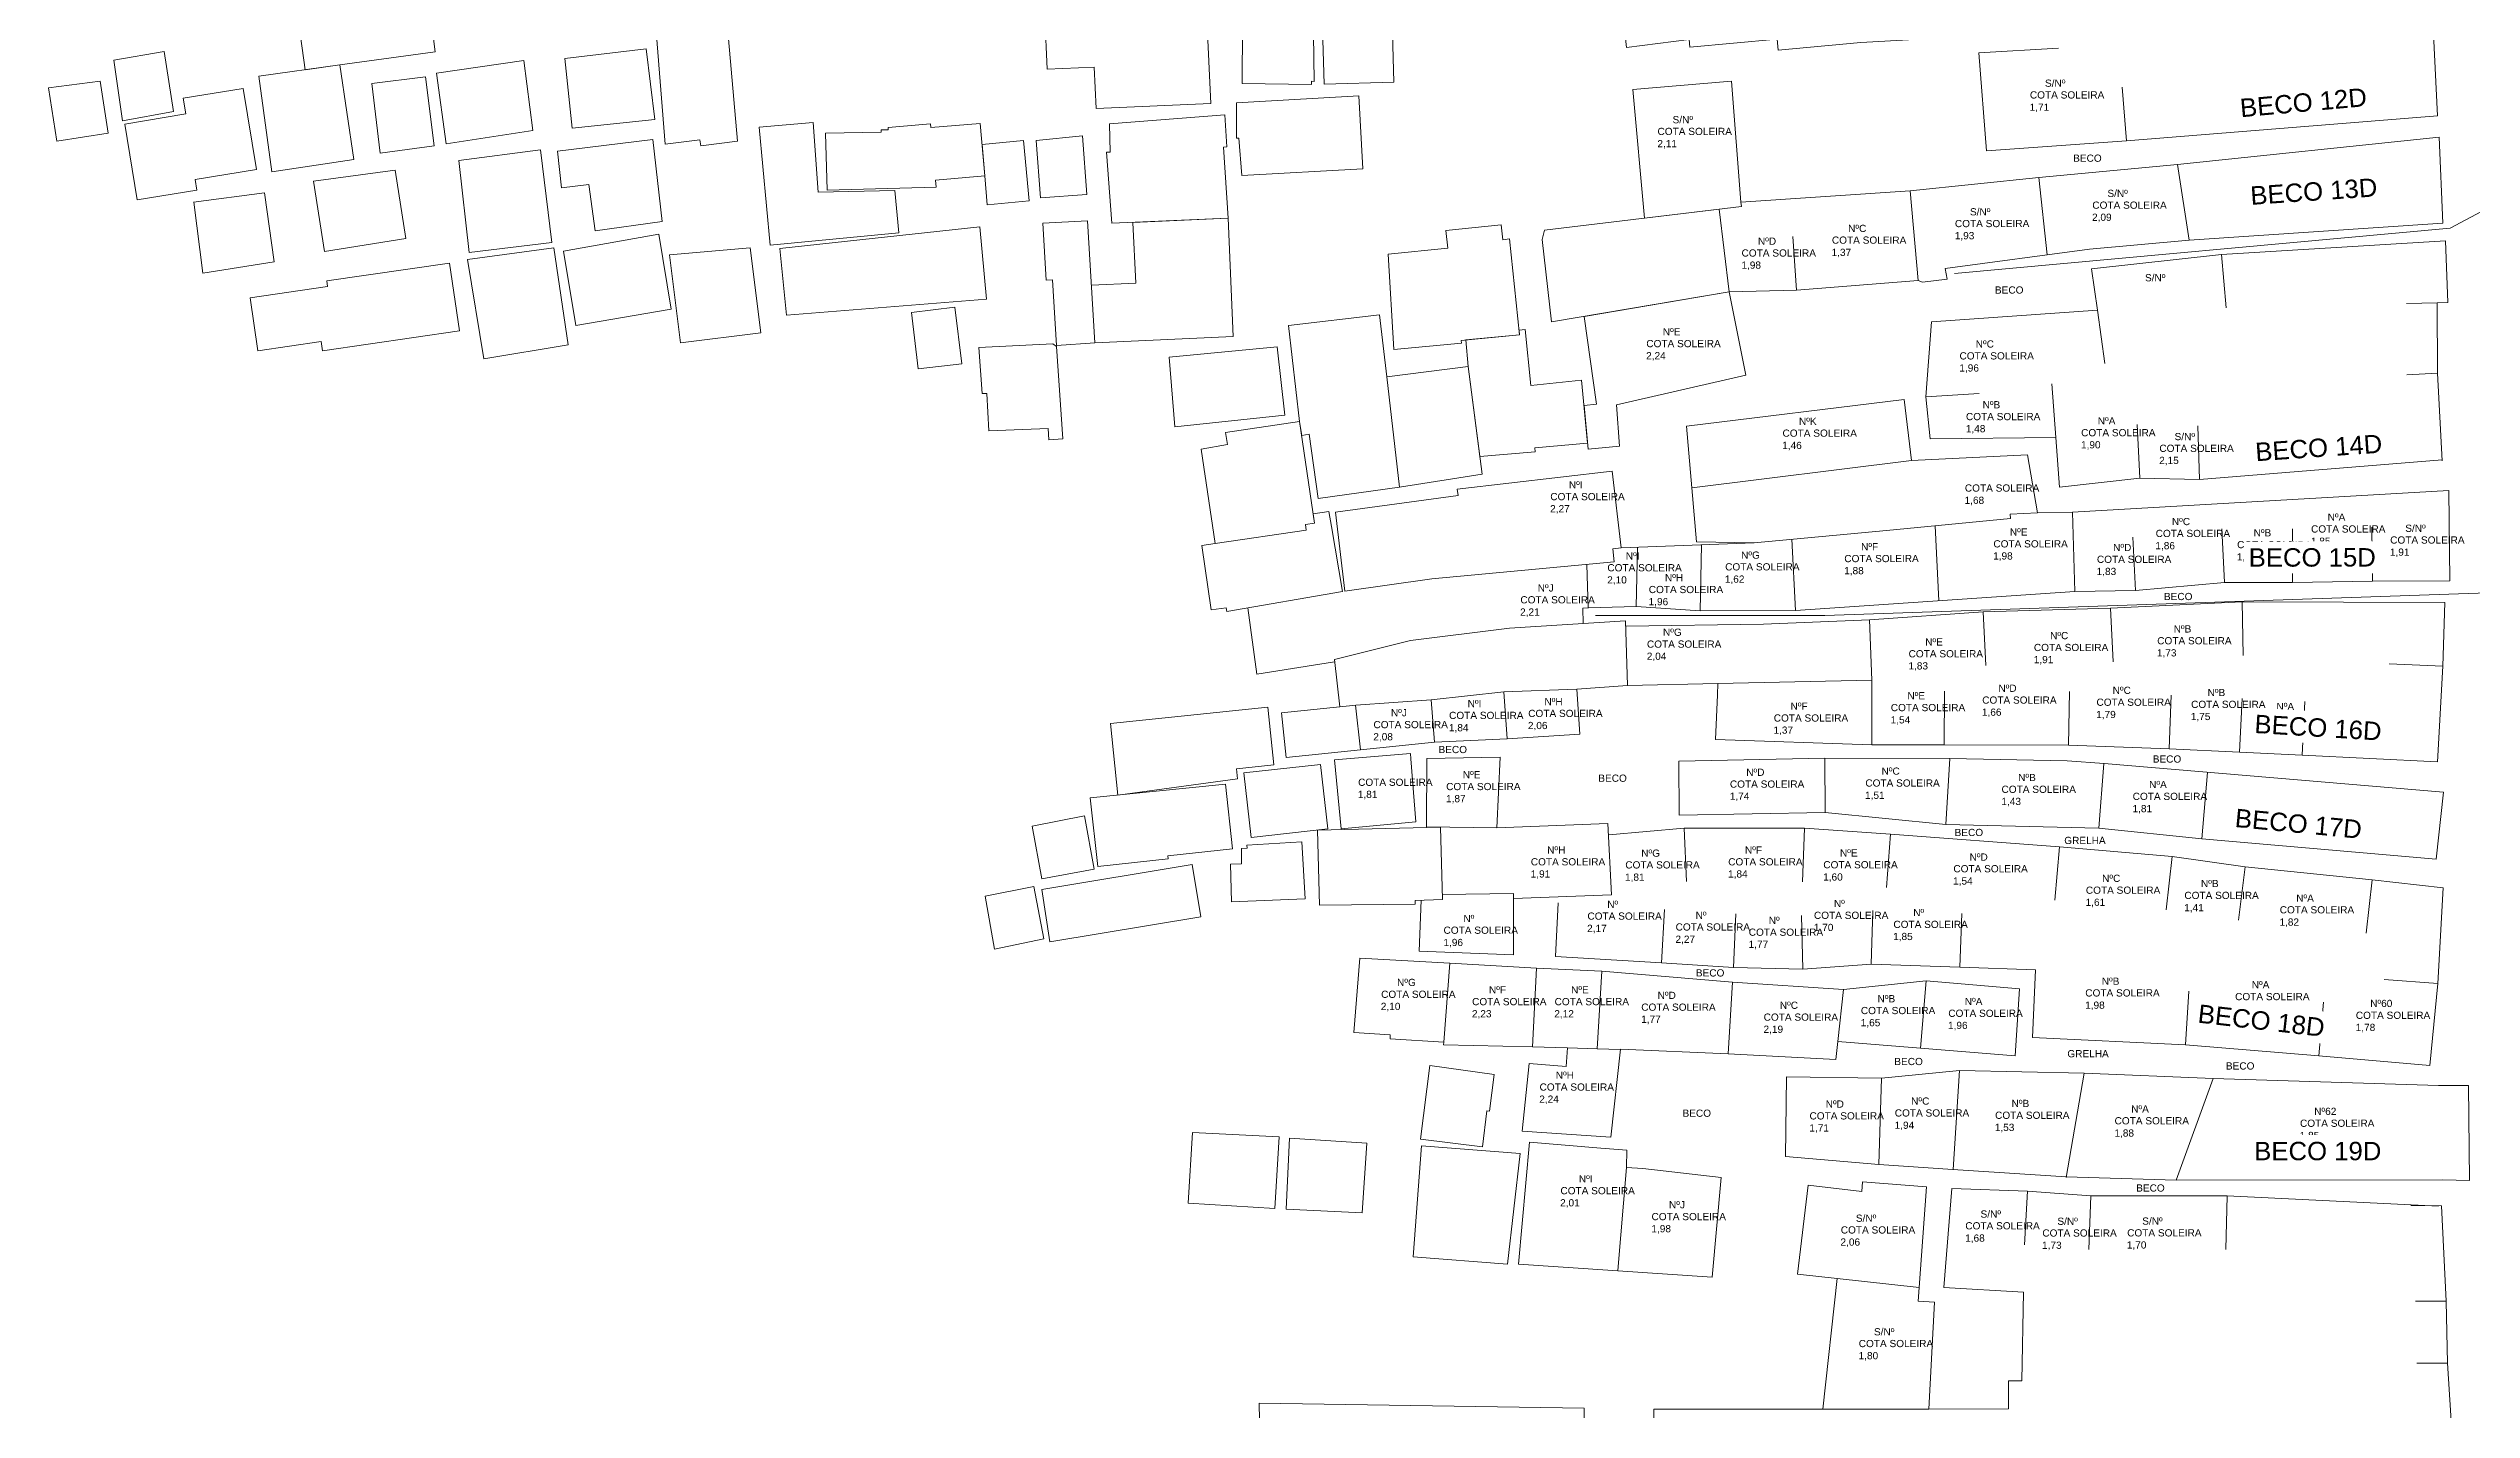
# Model space of a CAD drawing. Header units: metres. Extents: x 359101 to 360669, y 7352318 to 7353133.
# Drawn here: x 359115.8 to 359273.8, y 7352528.2 to 7352617 of the extents above; entities that cross this region are included whole.
import ezdxf
from ezdxf.enums import TextEntityAlignment as Align

# ---------------------------------------------------------------- set-up
doc = ezdxf.new("R2010")
doc.units = ezdxf.units.M
doc.header["$LTSCALE"] = 2.5
doc.set_wipeout_variables(frame=1)
doc.layers.add('AVT-C3-PRF-TUBULAÇÃO 3D -TUBOS', color=4, linetype='Continuous', lineweight=20)
doc.layers.add('AVT-LT-CAD-ETIQUETA NOME DE RUA', color=4, linetype='Continuous', lineweight=0)
doc.layers.add('AVT-LT-CAD-ETIQUETA NUMERO DE CASA', color=7, linetype='Continuous', lineweight=0, true_color=0x858585)
doc.layers.add('AVT-LT-URB-DIVISA TERRENO OU AL PREDIAL', color=7, linetype='Continuous', lineweight=13, true_color=0x5c5c5c)
doc.styles.add('ARIAL', font='arial.ttf')
doc.styles.add('CARIMBO', font='arial.ttf', dxfattribs={"height": 2})

msp = doc.modelspace()

# ---------------------------------------------------------------- linework, layer by layer
at = {"layer": 'AVT-C3-PRF-TUBULAÇÃO 3D -TUBOS', "color": 6}
msp.add_lwpolyline([(359216.68, 7352579.99), (359231.63, 7352579.99), (359275.48, 7352581.48)], dxfattribs=at)
at = {"layer": 'AVT-LT-URB-DIVISA TERRENO OU AL PREDIAL'}
for p, q in [((359257.49, 7352603.54), (359249.02, 7352602.61)), ((359272.1, 7352604.43), (359257.49, 7352603.54)), ((359249.02, 7352602.61), (359249.4, 7352599.9)), ((359238.59, 7352599.14), (359238.21, 7352594.25)), ((359249.4, 7352599.9), (359238.59, 7352599.14)), ((359238.21, 7352594.25), (359238.49, 7352591.52)), ((359238.49, 7352591.52), (359246.69, 7352591.6)), ((359238.49, 7352591.52), (359238.49, 7352591.52)), ((359246.69, 7352591.6), (359246.94, 7352588.35)), ((359256.06, 7352588.87), (359271.87, 7352590.14)), ((359246.94, 7352588.35), (359252.16, 7352588.95)), ((359252.16, 7352588.95), (359256.06, 7352588.87)), ((359229.13, 7352549.9), (359229.07, 7352544.7)), ((359235.33, 7352549.82), (359229.13, 7352549.9)), ((359240.42, 7352550.31), (359235.33, 7352549.82)), ((359248.53, 7352550.14), (359240.42, 7352550.31)), ((359256.94, 7352549.8), (359248.53, 7352550.14)), ((359271.65, 7352549.34), (359256.94, 7352549.8)), ((359229.07, 7352544.7), (359235.16, 7352544.18)), ((359235.16, 7352544.18), (359239.98, 7352543.86)), ((359239.98, 7352543.86), (359247.37, 7352543.38)), ((359247.37, 7352543.38), (359254.54, 7352543.16)), ((359254.54, 7352543.16), (359271.92, 7352543.18)), ((359230.55, 7352542.83), (359229.84, 7352537.03)), ((359234.05, 7352542.42), (359230.55, 7352542.83)), ((359234.09, 7352543.05), (359234.05, 7352542.42)), ((359238.26, 7352542.72), (359234.09, 7352543.05)), ((359237.78, 7352536.15), (359238.26, 7352542.72)), ((359244.84, 7352542.44), (359239.9, 7352542.62)), ((359248.98, 7352542.13), (359244.84, 7352542.44)), ((359257.86, 7352542.14), (359248.98, 7352542.13)), ((359271.64, 7352541.47), (359257.86, 7352542.14)), ((359229.84, 7352537.03), (359232.44, 7352536.74)), ((359232.44, 7352536.74), (359231.49, 7352528.23)), ((359237.71, 7352535.26), (359237.78, 7352536.15)), ((359238.79, 7352535.2), (359237.71, 7352535.26)), ((359238.4, 7352528.23), (359238.79, 7352535.2))]:
    msp.add_line(p, q, dxfattribs=at)
at = {"layer": 'AVT-LT-URB-DIVISA TERRENO OU AL PREDIAL', "flags": 128}
for points in [[(359246.87, 7352616.99), (359241.68, 7352616.69), (359242.18, 7352610.3), (359251.3, 7352610.96), (359271.58, 7352612.59), (359270.88, 7352626.8)], [(359225.39, 7352601.1), (359229.78, 7352601.21), (359237.72, 7352601.83), (359238, 7352601.73), (359239.6, 7352601.92), (359239.48, 7352602.63), (359248.88, 7352603.88), (359255.38, 7352604.47), (359271.92, 7352605.58), (359271.69, 7352611.19), (359254.63, 7352609.41), (359245.59, 7352608.55), (359237.19, 7352607.69), (359226.16, 7352606.94), (359225.54, 7352614.84)], [(359251.3, 7352610.96), (359251.02, 7352614.44)], [(359245.59, 7352608.55), (359246.13, 7352603.52)], [(359255.38, 7352604.47), (359254.63, 7352609.41)], [(359226.16, 7352606.94), (359226.19, 7352606.67)], [(359237.72, 7352601.83), (359237.19, 7352607.69)], [(359229.78, 7352601.21), (359229.54, 7352604.7)], [(359257.49, 7352603.54), (359257.79, 7352600.05)], [(359249.4, 7352599.9), (359249.88, 7352596.43)], [(359222.61, 7352592.34), (359236.8, 7352594.08), (359237.28, 7352590.1), (359244.84, 7352590.47), (359245.5, 7352586.68), (359247.78, 7352586.73), (359272.31, 7352588.15), (359272.37, 7352582.26), (359267.34, 7352582.22), (359262.13, 7352582.14), (359257.68, 7352582.14), (359251.88, 7352581.62), (359247.94, 7352581.55)], [(359238.21, 7352594.25), (359241.7, 7352594.48)], [(359246.69, 7352591.6), (359246.42, 7352595.09)], [(359252.16, 7352588.95), (359252, 7352592.44)], [(359256.06, 7352588.87), (359255.96, 7352592.37)], [(359239.06, 7352580.95), (359238.83, 7352585.84)], [(359247.94, 7352581.55), (359247.78, 7352586.73)], [(359219.32, 7352580.56), (359219.41, 7352584.44)], [(359223.51, 7352580.3), (359223.58, 7352584.59)], [(359229.71, 7352580.32), (359229.47, 7352584.96)], [(359251.88, 7352581.62), (359251.71, 7352585.11)], [(359257.68, 7352582.14), (359257.52, 7352585.64)], [(359262.13, 7352582.14), (359262.13, 7352585.64)], [(359267.34, 7352582.26), (359267.29, 7352585.76)], [(359216.2, 7352580.47), (359216.12, 7352583.32)], [(359224.63, 7352574.82), (359224.51, 7352571.9), (359234.69, 7352571.55), (359239.42, 7352571.56), (359247.51, 7352571.54), (359254.08, 7352571.29), (359258.66, 7352571.07), (359262.76, 7352570.88), (359271.58, 7352570.45), (359271.93, 7352576.69), (359272.06, 7352580.83), (359258.83, 7352580.88), (359250.25, 7352580.47), (359241.95, 7352580.23), (359234.55, 7352579.71), (359227.63, 7352579.42), (359218.65, 7352579.29)], [(359234.55, 7352579.71), (359234.69, 7352575.77)], [(359241.95, 7352580.23), (359242.13, 7352576.73)], [(359250.25, 7352580.47), (359250.42, 7352576.97)], [(359258.83, 7352580.88), (359258.91, 7352577.38)], [(359271.93, 7352576.69), (359268.43, 7352576.84)], [(359201.03, 7352574.14), (359201.35, 7352571.22), (359206.17, 7352571.72), (359210.91, 7352571.94), (359215.66, 7352572.25), (359215.46, 7352575.18)], [(359210.91, 7352571.94), (359210.71, 7352575.01)], [(359224.63, 7352574.82), (359224.65, 7352575.56)], [(359234.69, 7352571.55), (359234.69, 7352575.77)], [(359239.42, 7352571.56), (359239.43, 7352575.06)], [(359247.51, 7352571.54), (359247.58, 7352575.04)], [(359254.08, 7352571.29), (359254.21, 7352574.79)], [(359206.17, 7352571.72), (359205.96, 7352574.5)], [(359258.66, 7352571.07), (359258.83, 7352574.57)], [(359262.76, 7352570.88), (359262.92, 7352574.38)], [(359271.48, 7352564.09), (359256.22, 7352565.42), (359249.5, 7352566.11), (359239.51, 7352566.35), (359231.65, 7352567.14), (359222.13, 7352566.96), (359222.1, 7352570.49), (359231.62, 7352570.68), (359239.78, 7352570.66), (359247.42, 7352570.52), (359249.84, 7352570.33), (359271.96, 7352568.47), (359271.48, 7352564.09)], [(359231.65, 7352567.14), (359231.62, 7352570.68)], [(359239.51, 7352566.35), (359239.78, 7352570.66)], [(359249.5, 7352566.11), (359249.83, 7352570.33)], [(359256.22, 7352565.42), (359256.58, 7352569.76)], [(359217.54, 7352565.69), (359222.45, 7352566.13), (359230.31, 7352566.12), (359235.91, 7352565.73), (359246.94, 7352564.91), (359254.28, 7352564.27), (359259.03, 7352563.59), (359267.31, 7352562.74), (359271.94, 7352562.22), (359271.59, 7352555.98), (359271.08, 7352550.64), (359263.83, 7352551.28), (359255.14, 7352551.99), (359245.17, 7352552.46), (359245.37, 7352556.88), (359240.44, 7352557.05), (359234.64, 7352557.25), (359230.19, 7352556.92), (359225.68, 7352557.04), (359220.97, 7352557.33), (359214.07, 7352557.74), (359214.07, 7352557.74)], [(359222.45, 7352566.13), (359222.6, 7352562.64)], [(359230.31, 7352566.12), (359230.18, 7352562.62)], [(359235.91, 7352565.73), (359235.66, 7352562.24)], [(359246.94, 7352564.91), (359246.63, 7352561.42)], [(359254.28, 7352564.27), (359253.88, 7352560.8)], [(359259.03, 7352563.59), (359258.6, 7352560.11)], [(359267.31, 7352562.74), (359266.92, 7352559.26)], [(359214.07, 7352557.74), (359214.25, 7352561.24)], [(359220.97, 7352557.33), (359221.18, 7352560.82)], [(359225.68, 7352557.04), (359225.83, 7352560.54)], [(359234.64, 7352557.25), (359234.76, 7352560.75)], [(359240.44, 7352557.05), (359240.56, 7352560.55)], [(359230.19, 7352556.92), (359230.1, 7352560.42)], [(359211.9, 7352546.35), (359217.67, 7352545.97), (359218.3, 7352551.7), (359225.32, 7352551.41), (359232.34, 7352551.02), (359232.47, 7352552.21), (359237.86, 7352551.77), (359244.05, 7352551.26), (359244.32, 7352555.64), (359238.24, 7352556.16), (359232.84, 7352555.6), (359225.61, 7352556.08), (359217.1, 7352556.8), (359212.84, 7352556.98), (359207.19, 7352557.32)], [(359212.84, 7352556.98), (359212.57, 7352551.86)], [(359217.1, 7352556.8), (359216.78, 7352551.73)], [(359225.32, 7352551.41), (359225.61, 7352556.08)], [(359237.86, 7352551.77), (359238.23, 7352556.16)], [(359271.59, 7352555.98), (359268.1, 7352556.25)], [(359232.47, 7352552.21), (359232.84, 7352555.6)], [(359255.14, 7352551.99), (359255.37, 7352555.49)], [(359263.83, 7352551.28), (359264.14, 7352554.76)], [(359235.33, 7352549.82), (359235.16, 7352544.18)], [(359240.42, 7352550.31), (359239.99, 7352543.86)], [(359247.36, 7352543.33), (359248.53, 7352550.14)], [(359254.54, 7352543.16), (359256.94, 7352549.8)], [(359211.66, 7352537.68), (359212.38, 7352545.64), (359217.02, 7352545.24), (359218.71, 7352545.11), (359218.69, 7352543.98), (359219.77, 7352543.93), (359224.86, 7352543.33), (359224.28, 7352536.83)], [(359218.69, 7352543.98), (359218.14, 7352537.27)], [(359244.84, 7352542.44), (359244.65, 7352538.94)], [(359248.98, 7352542.13), (359248.85, 7352538.63)], [(359257.86, 7352542.14), (359257.78, 7352538.64)], [(359232.44, 7352536.74), (359237.78, 7352536.15)]]:
    msp.add_lwpolyline(points, dxfattribs=at)
at = {"layer": 'AVT-LT-URB-DIVISA TERRENO OU AL PREDIAL', "ltscale": 3, "flags": 128}
for points in [[(359131.83, 7352620.78), (359132.55, 7352615.59), (359134.81, 7352615.9), (359141.02, 7352616.75), (359140.36, 7352622.05), (359131.83, 7352620.78)], [(359180.78, 7352619.02), (359180.93, 7352615.63), (359183.98, 7352615.76), (359184.11, 7352613.06), (359191.6, 7352613.39), (359191.34, 7352618.88), (359190.89, 7352618.86), (359190.88, 7352619.17), (359183.82, 7352618.83), (359183.79, 7352619.48), (359182.84, 7352619.43), (359182.85, 7352619.07), (359180.78, 7352619.02)], [(359198.82, 7352620.47), (359198.98, 7352614.64), (359203.52, 7352614.77), (359203.37, 7352620.35), (359201.46, 7352620.3), (359201.45, 7352620.54), (359198.82, 7352620.47)], [(359218.49, 7352619.06), (359218.69, 7352617.04), (359222.78, 7352617.55), (359222.83, 7352617.05), (359228.53, 7352617.58), (359228.59, 7352616.87), (359233.97, 7352617.36), (359246.81, 7352618.09)], [(359155.45, 7352617.81), (359156.02, 7352610.74), (359158.29, 7352611.02), (359158.34, 7352610.63), (359160.74, 7352610.93), (359160.08, 7352618.34), (359155.45, 7352617.81)], [(359193.67, 7352618.41), (359193.64, 7352614.69), (359198.17, 7352614.62), (359198.17, 7352614.84), (359198.34, 7352614.83), (359198.29, 7352617.9), (359198.11, 7352618.23), (359193.67, 7352618.41)], [(359120.07, 7352616.22), (359120.64, 7352612.26), (359123.96, 7352612.87), (359123.36, 7352616.78), (359120.07, 7352616.22)], [(359129.52, 7352615.17), (359130.37, 7352608.93), (359135.71, 7352609.73), (359134.81, 7352615.9), (359129.52, 7352615.17)], [(359141.12, 7352615.37), (359141.74, 7352610.75), (359147.39, 7352611.62), (359146.8, 7352616.18), (359141.12, 7352615.37)], [(359149.96, 7352611.78), (359155.35, 7352612.34), (359154.78, 7352616.96), (359149.47, 7352616.31), (359149.96, 7352611.78)], [(359115.81, 7352614.41), (359116.35, 7352610.92), (359119.71, 7352611.45), (359119.18, 7352614.85), (359115.81, 7352614.41)], [(359120.79, 7352612.03), (359121.6, 7352607.11), (359125.49, 7352607.74), (359125.37, 7352608.42), (359129.38, 7352609.08), (359128.51, 7352614.37), (359124.6, 7352613.73), (359124.77, 7352612.71), (359120.79, 7352612.03)], [(359137.44, 7352610.15), (359136.89, 7352614.69), (359140.4, 7352615.12), (359140.95, 7352610.62), (359137.44, 7352610.15)], [(359225.54, 7352614.84), (359219.12, 7352614.29), (359219.87, 7352605.91), (359226.19, 7352606.67)], [(359193.42, 7352611.13), (359193.61, 7352608.69), (359201.51, 7352609.13), (359201.24, 7352613.88), (359193.27, 7352613.43), (359193.27, 7352611.12), (359193.42, 7352611.13)], [(359165.66, 7352612.15), (359162.14, 7352611.84), (359162.86, 7352604.14), (359171.26, 7352604.94), (359171, 7352607.7), (359166, 7352607.61), (359165.66, 7352612.15)], [(359180.21, 7352610.97), (359180.5, 7352607.23), (359183.52, 7352607.46), (359183.22, 7352611.28), (359180.21, 7352610.97)], [(359184.98, 7352612.06), (359185.04, 7352610.21), (359184.79, 7352610.2), (359185.15, 7352605.57), (359192.72, 7352605.9), (359192.42, 7352610.54), (359192.64, 7352610.55), (359192.51, 7352612.64)], [(359184.98, 7352612.06), (359192.51, 7352612.64)], [(359142.56, 7352609.66), (359143.24, 7352603.66), (359148.63, 7352604.31), (359147.88, 7352610.37), (359142.56, 7352609.66)], [(359149.26, 7352607.89), (359148.99, 7352610.28), (359155.21, 7352611.04), (359155.83, 7352605.68), (359151.46, 7352605.08), (359151.04, 7352608.11), (359149.26, 7352607.89)], [(359176.68, 7352610.72), (359179.38, 7352610.97), (359179.75, 7352607.04), (359177.02, 7352606.78), (359176.86, 7352608.66), (359176.68, 7352610.72)], [(359133.08, 7352608.31), (359133.8, 7352603.74), (359139.12, 7352604.58), (359138.42, 7352609.03), (359133.08, 7352608.31)], [(359125.28, 7352606.94), (359125.87, 7352602.32), (359130.53, 7352603.05), (359129.89, 7352607.56), (359125.27, 7352606.96)], [(359225.39, 7352601.1), (359224.74, 7352606.49), (359213.36, 7352605.12), (359213.2, 7352604.52), (359213.81, 7352599.14), (359225.39, 7352601.1)], [(359149.38, 7352603.76), (359150.2, 7352598.9), (359156.41, 7352599.97), (359155.61, 7352604.86), (359149.38, 7352603.76)], [(359163.93, 7352599.57), (359163.5, 7352603.92), (359176.53, 7352605.34), (359176.96, 7352600.62), (359163.93, 7352599.57)], [(359180.86, 7352601.87), (359180.64, 7352605.57), (359183.56, 7352605.74), (359184.04, 7352597.77), (359181.53, 7352597.6), (359181.27, 7352601.89), (359180.86, 7352601.86)], [(359183.81, 7352601.53), (359186.7, 7352601.66), (359186.52, 7352605.63), (359192.72, 7352605.91), (359193.05, 7352598.19), (359184.04, 7352597.77)], [(359203.16, 7352603.55), (359203.52, 7352597.34), (359207.94, 7352597.75), (359207.92, 7352597.93), (359211.72, 7352598.29), (359211.08, 7352604.55), (359210.63, 7352604.5), (359210.53, 7352605.47), (359206.92, 7352605.1), (359207.04, 7352603.95), (359203.16, 7352603.55)], [(359143.13, 7352603.21), (359144.19, 7352596.74), (359149.69, 7352597.65), (359148.77, 7352603.98), (359143.13, 7352603.21)], [(359156.3, 7352603.52), (359157.02, 7352597.77), (359162.26, 7352598.42), (359161.57, 7352603.98), (359156.3, 7352603.52)], [(359129.47, 7352597.26), (359128.97, 7352600.71), (359134, 7352601.44), (359133.95, 7352601.81), (359141.96, 7352602.98), (359142.6, 7352598.56)], [(359172.51, 7352596.07), (359172.07, 7352599.76), (359174.91, 7352600.1), (359175.36, 7352596.41), (359172.51, 7352596.07)], [(359215.94, 7352599.5), (359216.74, 7352593.77), (359215.93, 7352593.69), (359216.2, 7352590.84), (359218.24, 7352591.03), (359218.04, 7352593.74), (359226.47, 7352595.67), (359225.39, 7352601.1), (359215.94, 7352599.5)], [(359129.47, 7352597.26), (359133.58, 7352597.86), (359133.67, 7352597.26), (359142.6, 7352598.56)], [(359198.6, 7352587.62), (359198, 7352591.81), (359197.52, 7352591.74), (359197.38, 7352592.64), (359196.66, 7352598.91), (359202.6, 7352599.6), (359203.07, 7352595.56), (359203.9, 7352588.37), (359198.6, 7352587.62)], [(359208.38, 7352596.24), (359208.22, 7352597.96), (359211.72, 7352598.29), (359211.69, 7352598.61), (359212.09, 7352598.65), (359212.47, 7352594.99), (359215.77, 7352595.33), (359216.16, 7352591.22), (359212.72, 7352590.92), (359212.74, 7352590.67), (359209.13, 7352590.37), (359208.38, 7352596.24)], [(359176.48, 7352597.46), (359181.3, 7352597.72), (359181.54, 7352597.54), (359181.95, 7352591.51), (359181.04, 7352591.45), (359180.99, 7352592.19), (359177.13, 7352592.04), (359177, 7352594.47), (359176.69, 7352594.46), (359176.48, 7352597.46)], [(359188.89, 7352596.85), (359189.24, 7352592.3), (359196.43, 7352593.05), (359195.92, 7352597.52), (359188.89, 7352596.85)], [(359203.07, 7352595.56), (359208.38, 7352596.24), (359209.28, 7352589.21), (359203.9, 7352588.37)], [(359190.96, 7352590.84), (359191.87, 7352584.68), (359197.82, 7352585.56), (359197.77, 7352585.92), (359198.36, 7352586.01), (359197.38, 7352592.64), (359192.56, 7352591.93), (359192.68, 7352591.15), (359190.96, 7352590.84)], [(359245.5, 7352586.68), (359243.72, 7352586.61), (359243.74, 7352586.31), (359235.65, 7352585.54), (359227.03, 7352584.73), (359223.26, 7352584.8), (359222.61, 7352592.34)], [(359200.34, 7352581.58), (359199.73, 7352586.74), (359207.72, 7352587.82), (359207.66, 7352588.23), (359217.77, 7352589.41), (359218.35, 7352584.4), (359217.8, 7352584.33), (359217.9, 7352583.48), (359206, 7352582.39), (359200.34, 7352581.58)], [(359237.28, 7352590.1), (359222.96, 7352588.32)], [(359191.87, 7352584.68), (359191, 7352584.56), (359191.62, 7352580.35), (359192.6, 7352580.5), (359192.64, 7352580.26), (359200.19, 7352581.55), (359199.46, 7352585.8), (359199.29, 7352586.77), (359198.27, 7352586.62), (359198.36, 7352586.01), (359197.77, 7352585.92), (359197.82, 7352585.56), (359191.87, 7352584.68)], [(359218.35, 7352584.4), (359227.03, 7352584.73)], [(359215.87, 7352579.46), (359215.86, 7352580.47), (359216.2, 7352580.48), (359219.32, 7352580.57), (359223.51, 7352580.3), (359229.71, 7352580.32), (359247.94, 7352581.55)], [(359194.01, 7352580.49), (359194.6, 7352576.17), (359199.67, 7352576.96)], [(359200.01, 7352574.03), (359199.66, 7352577.12), (359204.62, 7352578.35), (359211.06, 7352579.16), (359218.64, 7352579.64), (359218.77, 7352575.43), (359215.46, 7352575.18)], [(359201.35, 7352571.22), (359196.5, 7352570.73), (359196.2, 7352573.64), (359201.05, 7352574.14), (359205.96, 7352574.5), (359210.71, 7352575.01), (359215.46, 7352575.18)], [(359218.77, 7352575.43), (359224.65, 7352575.56)], [(359224.65, 7352575.56), (359234.69, 7352575.77)], [(359185.53, 7352568.28), (359185.05, 7352572.94), (359195.32, 7352574.01), (359195.71, 7352570.25), (359193.26, 7352569.99), (359193.33, 7352569.33), (359185.53, 7352568.28)], [(359193.74, 7352569.73), (359194.22, 7352565.5), (359199.22, 7352566.07), (359198.75, 7352570.27), (359193.74, 7352569.73)], [(359199.67, 7352570.58), (359200.1, 7352566.07), (359204.97, 7352566.53), (359204.64, 7352570.65), (359204.62, 7352570.99), (359199.67, 7352570.58)], [(359205.69, 7352570.67), (359205.65, 7352566.2), (359210.24, 7352566.15), (359210.47, 7352570.75), (359205.69, 7352570.67)], [(359183.72, 7352568.09), (359184.22, 7352563.61), (359188.81, 7352564.12), (359188.79, 7352564.31), (359193.02, 7352564.78), (359192.55, 7352569), (359183.72, 7352568.09)], [(359179.94, 7352566.26), (359180.58, 7352562.82), (359183.99, 7352563.45), (359183.35, 7352566.93), (359179.94, 7352566.26)], [(359204.92, 7352561.17), (359198.69, 7352561.1), (359198.56, 7352565.99), (359206.57, 7352566.19), (359206.7, 7352561.46), (359204.91, 7352561.41), (359204.91, 7352561.17)], [(359211.32, 7352561.54), (359217.73, 7352561.78), (359217.49, 7352566.43), (359210.24, 7352566.15)], [(359180.58, 7352562.12), (359181.1, 7352558.7), (359190.95, 7352560.34), (359190.38, 7352563.75), (359180.58, 7352562.12)], [(359192.88, 7352563.77), (359192.94, 7352561.31), (359197.74, 7352561.52), (359197.54, 7352565.22), (359193.94, 7352565.02), (359193.96, 7352564.82), (359193.59, 7352564.8), (359193.6, 7352563.8), (359192.88, 7352563.77)], [(359176.89, 7352561.68), (359177.49, 7352558.23), (359180.71, 7352558.9), (359180.05, 7352562.31), (359176.89, 7352561.68)], [(359206.69, 7352561.79), (359211.32, 7352561.86), (359211.32, 7352557.85), (359205.18, 7352558.1), (359205.32, 7352561.42)], [(359207.19, 7352557.32), (359201.31, 7352557.63), (359200.93, 7352552.79), (359203.3, 7352552.65), (359203.28, 7352552.38), (359206.78, 7352552.17), (359207.19, 7352557.32)], [(359206.78, 7352552.17), (359206.77, 7352551.99), (359212.57, 7352551.86)], [(359211.9, 7352546.35), (359212.35, 7352550.77), (359214.76, 7352550.58), (359214.85, 7352551.79), (359212.57, 7352551.86)], [(359214.85, 7352551.79), (359216.78, 7352551.73)], [(359216.78, 7352551.73), (359218.3, 7352551.69)], [(359205.87, 7352550.65), (359205.27, 7352545.84), (359209.31, 7352545.34), (359209.6, 7352547.69), (359209.77, 7352547.66), (359210.08, 7352550.06), (359205.87, 7352550.65)], [(359190.4, 7352546.26), (359190.11, 7352541.67), (359195.76, 7352541.31), (359196.06, 7352545.98), (359190.4, 7352546.26)], [(359196.73, 7352545.91), (359196.51, 7352541.26), (359201.47, 7352541.03), (359201.77, 7352545.57), (359196.73, 7352545.91)], [(359211.76, 7352544.9), (359205.34, 7352545.4), (359204.78, 7352538.17), (359210.94, 7352537.69), (359211.76, 7352544.9)], [(359239.9, 7352542.62), (359239.38, 7352536.15), (359244.59, 7352535.86)], [(359211.66, 7352537.68), (359224.28, 7352536.83)], [(359220.46, 7352521.97), (359220.48, 7352528.22), (359238.4, 7352528.23), (359243.61, 7352528.24), (359243.6, 7352530.07), (359244.48, 7352530.07), (359244.59, 7352535.86)], [(359215.96, 7352521.83), (359215.94, 7352528.28), (359194.75, 7352528.61), (359194.98, 7352516.57), (359203.53, 7352516.3)]]:
    msp.add_lwpolyline(points, dxfattribs=at)
msp.add_lwpolyline([(359166.59, 7352607.74), (359166.48, 7352611.46), (359170.11, 7352611.51), (359170.1, 7352611.66), (359170.56, 7352611.67), (359170.55, 7352611.82), (359173.32, 7352612.06), (359173.34, 7352611.81), (359176.56, 7352612.08), (359176.86, 7352608.66), (359173.65, 7352608.39), (359173.69, 7352607.93)], close=True, dxfattribs=at)
at = {"layer": 'AVT-LT-URB-DIVISA TERRENO OU AL PREDIAL', "flags": 128}
for points, elevation in [([(359271.89, 7352590.07), (359271.58, 7352595.79), (359271.56, 7352600.39), (359272.25, 7352600.4), (359272.1, 7352604.43)], 2), ([(359271.56, 7352600.39), (359269.56, 7352600.35)], 2), ([(359271.58, 7352595.79), (359269.58, 7352595.68)], 2), ([(359273.59, 7352549.33), (359271.65, 7352549.34)], 1.82), ([(359271.92, 7352543.18), (359273.66, 7352543.14), (359273.59, 7352549.33)], 1.84), ([(359271.84, 7352541.49), (359269.84, 7352541.5)], 1.79), ([(359272.59, 7352525.43), (359272.22, 7352531.22), (359272.15, 7352535.26), (359271.84, 7352541.49)], 1.79), ([(359272.15, 7352535.26), (359270.15, 7352535.27)], 1.79), ([(359272.22, 7352531.22), (359270.23, 7352531.23)], 1.79)]:
    msp.add_lwpolyline(points, dxfattribs=dict(at, elevation=elevation))

# ---------------------------------------------------------------- texts
at = {"layer": 'AVT-LT-CAD-ETIQUETA NOME DE RUA', "linetype": 'Continuous', "ltscale": 4, "style": 'CARIMBO'}
msp.add_text('BECO 14D', height=1.2, rotation=3.9147, dxfattribs=at).set_placement((359263.83, 7352590.93), align=Align.MIDDLE_CENTER)
at = {"layer": 'AVT-LT-CAD-ETIQUETA NUMERO DE CASA', "color": 8, "style": 'ARIAL'}
for s, p in [('S/Nº', (359246.65, 7352614.72)), ('S/Nº', (359222.37, 7352612.34)), ('BECO', (359248.75, 7352609.82)), ('S/Nº', (359241.76, 7352606.33)), ('S/Nº', (359250.72, 7352607.53)), ('NºC', (359233.74, 7352605.24)), ('NºD', (359227.86, 7352604.41)), ('S/Nº', (359253.17, 7352602.03)), ('BECO', (359243.65, 7352601.22)), ('NºE', (359221.64, 7352598.5)), ('NºC', (359242.06, 7352597.7)), ('NºB', (359242.49, 7352593.74)), ('NºK', (359230.52, 7352592.66)), ('NºA', (359250, 7352592.69)), ('S/Nº', (359255.1, 7352591.67)), ('NºI', (359215.39, 7352588.52)), ('NºC', (359254.85, 7352586.12)), ('NºA', (359264.99, 7352586.41)), ('S/Nº', (359270.14, 7352585.69)), ('NºF', (359234.55, 7352584.48)), ('NºE', (359244.27, 7352585.44)), ('NºD', (359251.02, 7352584.43)), ('NºB', (359260.16, 7352585.39)), ('NºI', (359219.1, 7352583.88, 992.87)), ('NºH', (359221.8, 7352582.46)), ('NºG', (359226.78, 7352583.93)), ('NºJ', (359213.43, 7352581.79)), ('BECO', (359254.67, 7352581.23)), ('NºG', (359221.69, 7352578.9)), ('NºE', (359238.75, 7352578.27)), ('NºC', (359246.91, 7352578.68)), ('NºB', (359254.95, 7352579.12)), ('NºE', (359237.59, 7352574.76)), ('NºD', (359243.54, 7352575.25)), ('NºC', (359250.99, 7352575.11)), ('NºB', (359257.16, 7352574.97)), ('NºJ', (359203.86, 7352573.65)), ('NºI', (359208.79, 7352574.25)), ('NºH', (359213.94, 7352574.38)), ('NºF', (359229.95, 7352574.08)), ('NºA', (359261.65, 7352574.06)), ('BECO', (359207.37, 7352571.25)), ('NºD', (359227.1, 7352569.77)), ('NºC', (359235.92, 7352569.84)), ('BECO', (359253.94, 7352570.63)), ('NºE', (359208.6, 7352569.61)), ('BECO', (359217.79, 7352569.38)), ('NºB', (359244.81, 7352569.43)), ('NºA', (359253.35, 7352568.97)), ('BECO', (359241.02, 7352565.84)), ('GRELHA', (359248.59, 7352565.32)), ('NºH', (359214.12, 7352564.7)), ('NºG', (359220.27, 7352564.49)), ('NºF', (359226.98, 7352564.7)), ('NºE', (359233.19, 7352564.51)), ('NºD', (359241.66, 7352564.24)), ('NºC', (359250.3, 7352562.85)), ('NºB', (359256.73, 7352562.51)), ('Nº', (359217.8, 7352561.16)), ('Nº', (359223.56, 7352560.44)), ('Nº', (359232.58, 7352561.21)), ('Nº', (359237.75, 7352560.62)), ('NºA', (359262.94, 7352561.56)), ('Nº', (359208.42, 7352560.23)), ('Nº', (359228.33, 7352560.11)), ('NºG', (359204.35, 7352556.06)), ('NºF', (359210.29, 7352555.58)), ('NºE', (359215.66, 7352555.58)), ('BECO', (359224.15, 7352556.68)), ('NºB', (359250.26, 7352556.14)), ('NºA', (359260.04, 7352555.91)), ('NºD', (359221.32, 7352555.22)), ('NºC', (359229.29, 7352554.57)), ('NºB', (359235.64, 7352555)), ('NºA', (359241.33, 7352554.82)), ('Nº60', (359267.91, 7352554.69)), ('BECO', (359237.09, 7352550.9)), ('GRELHA', (359248.79, 7352551.41)), ('NºH', (359214.68, 7352550.01)), ('BECO', (359258.71, 7352550.61)), ('NºD', (359232.28, 7352548.13)), ('NºC', (359237.85, 7352548.32)), ('NºB', (359244.38, 7352548.17)), ('NºA', (359252.18, 7352547.81)), ('Nº62', (359264.26, 7352547.65)), ('BECO', (359223.28, 7352547.53)), ('NºI', (359216.04, 7352543.25)), ('NºJ', (359221.99, 7352541.56)), ('BECO', (359252.86, 7352542.65)), ('S/Nº', (359234.32, 7352540.69)), ('S/Nº', (359242.45, 7352540.96)), ('S/Nº', (359247.46, 7352540.49)), ('S/Nº', (359252.99, 7352540.5)), ('S/Nº', (359235.5, 7352533.28))]:
    msp.add_text(s, height=0.47, dxfattribs=at).set_placement(p, align=Align.MIDDLE)
for s, p in [('COTA SOLEIRA', (359245, 7352613.71, -992.87)), ('1,71', (359244.98, 7352612.91, -992.87)), ('COTA SOLEIRA', (359220.72, 7352611.33, -992.87)), ('2,11', (359220.71, 7352610.53, -992.87)), ('COTA SOLEIRA', (359249.07, 7352606.52, -992.87)), ('COTA SOLEIRA', (359240.11, 7352605.32, -992.87)), ('1,93', (359240.1, 7352604.53, -992.87)), ('2,09', (359249.05, 7352605.73, -992.87)), ('COTA SOLEIRA', (359226.2, 7352603.4, -992.87)), ('COTA SOLEIRA', (359232.09, 7352604.24, -992.87)), ('1,37', (359232.07, 7352603.44, -992.87)), ('1,98', (359226.19, 7352602.61, -992.87)), ('2,24', (359219.98, 7352596.7, -992.87)), ('COTA SOLEIRA', (359219.99, 7352597.49, -992.87)), ('COTA SOLEIRA', (359240.41, 7352596.69, -992.87)), ('1,96', (359240.4, 7352595.9, -992.87)), ('COTA SOLEIRA', (359228.87, 7352591.65, -992.87)), ('COTA SOLEIRA', (359240.83, 7352592.73, -992.87)), ('1,48', (359240.82, 7352591.94, -992.87)), ('COTA SOLEIRA', (359248.34, 7352591.68, -992.87)), ('1,46', (359228.85, 7352590.85, -992.87)), ('1,90', (359248.33, 7352590.89, -992.87)), ('COTA SOLEIRA', (359253.44, 7352590.66, -992.87)), ('2,15', (359253.43, 7352589.87, -992.87)), ('COTA SOLEIRA', (359213.73, 7352587.51, -992.87)), ('COTA SOLEIRA', (359240.76, 7352588.07, -992.87)), ('1,68', (359240.74, 7352587.27, -992.87)), ('2,27', (359213.72, 7352586.72, -992.87)), ('COTA SOLEIRA', (359263.33, 7352585.4, -992.87)), ('COTA SOLEIRA', (359242.62, 7352584.43, -992.87)), ('COTA SOLEIRA', (359253.2, 7352585.11, -992.87)), ('1,86', (359253.18, 7352584.31, -992.87)), ('COTA SOLEIRA', (359258.51, 7352584.38, -992.87)), ('1,85', (359263.32, 7352584.6, -992.87)), ('COTA SOLEIRA', (359268.49, 7352584.68, -992.87)), ('1,91', (359268.47, 7352583.89, -992.87)), ('COTA SOLEIRA', (359217.45, 7352582.87)), ('COTA SOLEIRA', (359225.13, 7352582.93, -992.87)), ('COTA SOLEIRA', (359232.9, 7352583.47, -992.87)), ('1,88', (359232.89, 7352582.68, -992.87)), ('1,98', (359242.6, 7352583.64, -992.87)), ('COTA SOLEIRA', (359249.37, 7352583.42, -992.87)), ('1,83', (359249.35, 7352582.63, -992.87)), ('1,84', (359258.49, 7352583.58, -992.87)), ('COTA SOLEIRA', (359211.78, 7352580.78, -992.87)), ('2,10', (359217.44, 7352582.08)), ('COTA SOLEIRA', (359220.15, 7352581.45, -992.87)), ('1,96', (359220.14, 7352580.66, -992.87)), ('1,62', (359225.11, 7352582.13, -992.87)), ('2,21', (359211.76, 7352579.98, -992.87)), ('COTA SOLEIRA', (359220.03, 7352577.89, -992.87)), ('COTA SOLEIRA', (359245.26, 7352577.67, -992.87)), ('COTA SOLEIRA', (359253.3, 7352578.11, -992.87)), ('2,04', (359220.02, 7352577.1, -992.87)), ('COTA SOLEIRA', (359237.09, 7352577.26, -992.87)), ('1,83', (359237.08, 7352576.47, -992.87)), ('1,91', (359245.25, 7352576.88, -992.87)), ('1,73', (359253.28, 7352577.32, -992.87)), ('COTA SOLEIRA', (359207.13, 7352573.24, -992.87)), ('COTA SOLEIRA', (359212.29, 7352573.37, -992.87)), ('COTA SOLEIRA', (359228.3, 7352573.07, -992.87)), ('COTA SOLEIRA', (359235.93, 7352573.75, -992.87)), ('1,54', (359235.92, 7352572.95, -992.87)), ('COTA SOLEIRA', (359241.89, 7352574.24, -992.87)), ('1,66', (359241.87, 7352573.45, -992.87)), ('COTA SOLEIRA', (359249.34, 7352574.1, -992.87)), ('1,79', (359249.32, 7352573.3, -992.87)), ('COTA SOLEIRA', (359255.51, 7352573.96, -992.87)), ('1,75', (359255.49, 7352573.17, -992.87)), ('COTA SOLEIRA', (359259.99, 7352573.05, -992.87)), ('2,08', (359202.19, 7352571.85, -992.87)), ('COTA SOLEIRA', (359202.2, 7352572.64, -992.87)), ('1,84', (359207.12, 7352572.44, -992.87)), ('2,06', (359212.27, 7352572.58, -992.87)), ('1,37', (359228.28, 7352572.28, -992.87)), ('1,90', (359259.98, 7352572.26, -992.87)), ('COTA SOLEIRA', (359201.2, 7352568.88, -992.87)), ('1,81', (359201.18, 7352568.09, -992.87)), ('COTA SOLEIRA', (359206.94, 7352568.6, -992.87)), ('COTA SOLEIRA', (359225.44, 7352568.76, -992.87)), ('1,74', (359225.43, 7352567.97, -992.87)), ('COTA SOLEIRA', (359234.27, 7352568.83, -992.87)), ('1,51', (359234.25, 7352568.03, -992.87)), ('COTA SOLEIRA', (359243.15, 7352568.42, -992.87)), ('COTA SOLEIRA', (359251.7, 7352567.96, -992.87)), ('1,87', (359206.93, 7352567.81, -992.87)), ('1,43', (359243.14, 7352567.63, -992.87)), ('1,81', (359251.69, 7352567.16, -992.87)), ('COTA SOLEIRA', (359212.46, 7352563.69, -992.87)), ('COTA SOLEIRA', (359218.62, 7352563.49, -992.87)), ('COTA SOLEIRA', (359225.33, 7352563.69, -992.87)), ('COTA SOLEIRA', (359231.53, 7352563.5, -992.87)), ('COTA SOLEIRA', (359240.01, 7352563.24, -992.87)), ('1,91', (359212.45, 7352562.9, -992.87)), ('1,81', (359218.6, 7352562.69, -992.87)), ('1,84', (359225.32, 7352562.9, -992.87)), ('1,60', (359231.52, 7352562.7, -992.87)), ('1,54', (359239.99, 7352562.44, -992.87)), ('COTA SOLEIRA', (359248.65, 7352561.84, -992.87)), ('COTA SOLEIRA', (359216.15, 7352560.15, -992.87)), ('COTA SOLEIRA', (359230.92, 7352560.2, -992.87)), ('1,61', (359248.63, 7352561.05, -992.87)), ('COTA SOLEIRA', (359255.07, 7352561.5, -992.87)), ('1,41', (359255.06, 7352560.7, -992.87)), ('COTA SOLEIRA', (359261.29, 7352560.56, -992.87)), ('COTA SOLEIRA', (359206.77, 7352559.23, -992.87)), ('2,17', (359216.13, 7352559.35, -992.87)), ('2,27', (359221.89, 7352558.64, -992.87)), ('COTA SOLEIRA', (359221.9, 7352559.44, -992.87)), ('COTA SOLEIRA', (359226.67, 7352559.1, -992.87)), ('1,70', (359230.91, 7352559.41, -992.87)), ('COTA SOLEIRA', (359236.1, 7352559.61, -992.87)), ('1,85', (359236.08, 7352558.82, -992.87)), ('1,82', (359261.27, 7352559.76, -992.87)), ('1,96', (359206.76, 7352558.43, -992.87)), ('1,77', (359226.66, 7352558.31, -992.87)), ('2,10', (359202.68, 7352554.26, -992.87)), ('COTA SOLEIRA', (359202.7, 7352555.05, -992.87)), ('2,23', (359208.62, 7352553.78, -992.87)), ('COTA SOLEIRA', (359208.63, 7352554.57, -992.87)), ('2,12', (359213.99, 7352553.78, -992.87)), ('COTA SOLEIRA', (359214.01, 7352554.57, -992.87)), ('COTA SOLEIRA', (359219.66, 7352554.21, -992.87)), ('COTA SOLEIRA', (359233.98, 7352553.99, -992.87)), ('COTA SOLEIRA', (359239.68, 7352553.81, -992.87)), ('COTA SOLEIRA', (359248.61, 7352555.14, -992.87)), ('1,98', (359248.6, 7352554.34, -992.87)), ('COTA SOLEIRA', (359258.38, 7352554.9, -992.87)), ('1,82', (359258.37, 7352554.1, -992.87)), ('1,77', (359219.65, 7352553.42, -992.87)), ('2,19', (359227.63, 7352552.77, -992.87)), ('COTA SOLEIRA', (359227.64, 7352553.56, -992.87)), ('1,65', (359233.97, 7352553.2, -992.87)), ('1,96', (359239.66, 7352553.02, -992.87)), ('COTA SOLEIRA', (359266.25, 7352553.68, -992.87)), ('1,78', (359266.24, 7352552.89, -992.87)), ('COTA SOLEIRA', (359213.03, 7352549, -992.87)), ('2,24', (359213.01, 7352548.21, -992.87)), ('COTA SOLEIRA', (359230.63, 7352547.12, -992.87)), ('1,71', (359230.62, 7352546.33, -992.87)), ('COTA SOLEIRA', (359236.19, 7352547.31, -992.87)), ('1,94', (359236.18, 7352546.51, -992.87)), ('COTA SOLEIRA', (359242.73, 7352547.16, -992.87)), ('1,53', (359242.71, 7352546.37, -992.87)), ('COTA SOLEIRA', (359250.52, 7352546.8, -992.87)), ('1,88', (359250.51, 7352546, -992.87)), ('COTA SOLEIRA', (359262.61, 7352546.64, -992.87)), ('1,85', (359262.59, 7352545.84, -992.87)), ('2,01', (359214.37, 7352541.45, -992.87)), ('COTA SOLEIRA', (359214.39, 7352542.24, -992.87)), ('COTA SOLEIRA', (359220.33, 7352540.55, -992.87)), ('1,98', (359220.32, 7352539.76, -992.87)), ('COTA SOLEIRA', (359232.67, 7352539.68, -992.87)), ('COTA SOLEIRA', (359240.79, 7352539.95, -992.87)), ('2,06', (359232.65, 7352538.89, -992.87)), ('1,68', (359240.78, 7352539.15, -992.87)), ('COTA SOLEIRA', (359245.81, 7352539.48, -992.87)), ('1,73', (359245.79, 7352538.68, -992.87)), ('COTA SOLEIRA', (359251.34, 7352539.49, -992.87)), ('1,70', (359251.32, 7352538.7, -992.87)), ('COTA SOLEIRA', (359233.84, 7352532.27, -992.87)), ('1,80', (359233.83, 7352531.48, -992.87))]:
    msp.add_text(s, height=0.47, dxfattribs=at).set_placement(p)

# ---------------------------------------------------------------- next in the draw order: wipeouts: each hides what was drawn before it
at = {"linetype": 'Continuous', "ltscale": 4}
for points in [[(359258.5, 7352612.02), (359267.38, 7352612.81), (359267.2, 7352614.88), (359258.31, 7352614.09)], [(359259.15, 7352606.31), (359268.05, 7352606.91), (359267.9, 7352608.99), (359259, 7352608.39)], [(359258.97, 7352582.73), (359267.89, 7352582.74), (359267.89, 7352584.83), (359258.97, 7352584.81)], [(359259.3, 7352571.91), (359268.2, 7352571.37), (359268.33, 7352573.45), (359259.42, 7352573.99)], [(359257.99, 7352565.79), (359266.87, 7352564.96), (359267.06, 7352567.03), (359258.18, 7352567.87)], [(359255.56, 7352553.03), (359264.42, 7352552.03), (359264.66, 7352554.1), (359255.79, 7352555.1)], [(359259.33, 7352544.02), (359268.25, 7352544.02), (359268.25, 7352546.11), (359259.33, 7352546.11)]]:
    msp.add_wipeout(points, dxfattribs=at).dxf.layer = 'AVT-LT-CAD-ETIQUETA NOME DE RUA'

# ---------------------------------------------------------------- next in the draw order: linework, layer by layer
at = {"layer": 'AVT-C3-PRF-TUBULAÇÃO 3D -TUBOS', "color": 6}
msp.add_lwpolyline([(359240.08, 7352602.29), (359272.4, 7352605.25), (359275.09, 7352606.68)], dxfattribs=at)

# ---------------------------------------------------------------- next in the draw order: texts
at = {"layer": 'AVT-LT-CAD-ETIQUETA NOME DE RUA', "linetype": 'Continuous', "ltscale": 4, "style": 'CARIMBO'}
for s, rotation, p in [('BECO 13D', 3.8822, (359263.51, 7352607.65)), ('BECO 18D', 353.5248, (359260.09, 7352553.57))]:
    msp.add_text(s, height=1.2, rotation=rotation, dxfattribs=at).set_placement(p, align=Align.MIDDLE_CENTER)

# ---------------------------------------------------------------- next in the draw order: wipeouts: each hides what was drawn before it
at = {"linetype": 'Continuous', "ltscale": 4}
for points in [[(359258.5, 7352612.02), (359267.38, 7352612.81), (359267.2, 7352614.88), (359258.31, 7352614.09)], [(359258.97, 7352582.73), (359267.89, 7352582.74), (359267.89, 7352584.83), (359258.97, 7352584.81)], [(359259.3, 7352571.91), (359268.2, 7352571.37), (359268.33, 7352573.45), (359259.42, 7352573.99)], [(359257.99, 7352565.79), (359266.87, 7352564.96), (359267.06, 7352567.03), (359258.18, 7352567.87)], [(359259.33, 7352544.02), (359268.25, 7352544.02), (359268.25, 7352546.11), (359259.33, 7352546.11)]]:
    msp.add_wipeout(points, dxfattribs=at).dxf.layer = 'AVT-LT-CAD-ETIQUETA NOME DE RUA'

# ---------------------------------------------------------------- next in the draw order: texts
at = {"layer": 'AVT-LT-CAD-ETIQUETA NOME DE RUA', "linetype": 'Continuous', "ltscale": 4, "style": 'CARIMBO'}
for s, rotation, p in [('BECO 12D', 5.0772, (359262.83, 7352613.45)), ('BECO 15D', 0.0698, (359263.41, 7352583.78)), ('BECO 16D', 356.553, (359263.79, 7352572.68)), ('BECO 17D', 354.6214, (359262.51, 7352566.41)), ('BECO 19D', 359.9955, (359263.77, 7352545.06))]:
    msp.add_text(s, height=1.2, rotation=rotation, dxfattribs=at).set_placement(p, align=Align.MIDDLE_CENTER)

doc.saveas('drawing.dxf')
